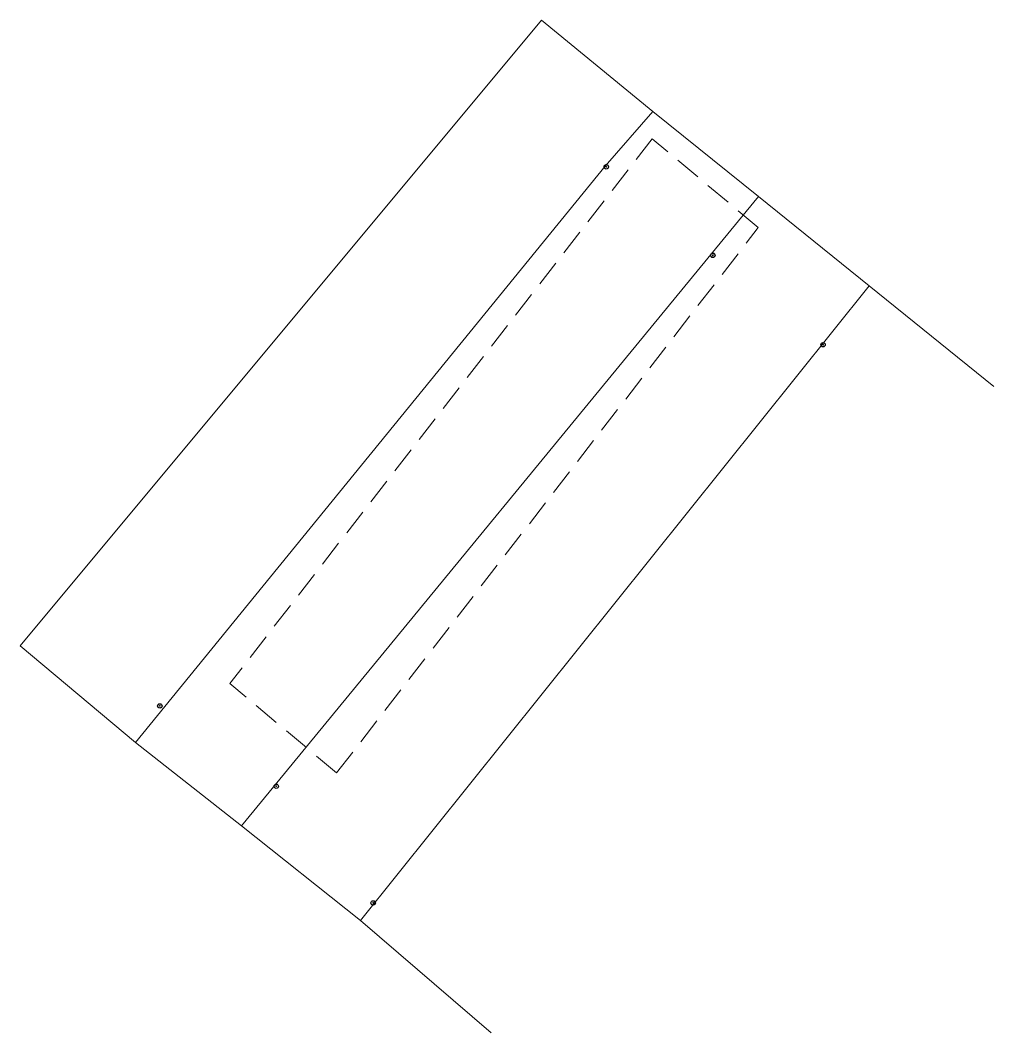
# Model space of a CAD drawing. Header units: metres. Extents: x 549128 to 551306, y 1837980 to 1840973.
# Drawn here: x 550892.1 to 550981.1, y 1840880.2 to 1840972.8 of the extents above.
import ezdxf

# ---------------------------------------------------------------- set-up
doc = ezdxf.new("R2010")
doc.units = ezdxf.units.M
doc.header["$LTSCALE"] = 0.8
doc.header["$PDMODE"] = 32
doc.header["$PDSIZE"] = 0.4
doc.linetypes.add('MEDIUM_DASHED', pattern=[4.5, 3, -1.5])
for name, color, linetype, lineweight in [('10', 7, 'Continuous', 13), ('23', 7, 'Continuous', 13), ('29', 7, 'MEDIUM_DASHED', 13)]:
    doc.layers.add(name, color=color, linetype=linetype, lineweight=lineweight)
doc.layers.add('7', color=7, linetype='Continuous')

msp = doc.modelspace()

# ---------------------------------------------------------------- linework, layer by layer
at = {"layer": '10'}
for p, q in [((550939.79, 1840972.75), (550892.12, 1840915.56)), ((550912.34, 1840899.12), (550959.61, 1840956.63)), ((550969.73, 1840948.47), (550923.24, 1840890.46))]:
    msp.add_line(p, q, dxfattribs=at)
msp.add_lwpolyline([(550949.96, 1840964.42), (550945.61, 1840959.41), (550902.67, 1840906.73)], dxfattribs=at)
at = {"layer": '23'}
for p, q in [((550949.96, 1840964.42), (550939.79, 1840972.75)), ((550969.73, 1840948.47), (550981.13, 1840939.26)), ((550935.18, 1840880.2), (550923.24, 1840890.46))]:
    msp.add_line(p, q, dxfattribs=at)
for points in [[(550949.96, 1840964.42), (550959.61, 1840956.63), (550969.73, 1840948.47)], [(550923.24, 1840890.46), (550912.34, 1840899.12), (550902.67, 1840906.73), (550892.12, 1840915.56)]]:
    msp.add_lwpolyline(points, dxfattribs=at)
at = {"layer": '29'}
for p, q in [((550949.91, 1840961.92), (550911.29, 1840912.12)), ((550959.6, 1840953.8), (550949.91, 1840961.92)), ((550921.05, 1840903.95), (550959.6, 1840953.8)), ((550921.05, 1840903.95), (550911.29, 1840912.12))]:
    msp.add_line(p, q, dxfattribs=at)
at = {"layer": '7'}
for p in [(550945.7, 1840959.35), (550955.44, 1840951.26), (550955.45, 1840951.27), (550965.52, 1840943.09), (550904.88, 1840910.07), (550904.89, 1840910.07), (550915.53, 1840902.73), (550924.38, 1840892.07), (550924.39, 1840892.07)]:
    msp.add_point(p, dxfattribs=at)

doc.saveas('drawing.dxf')
